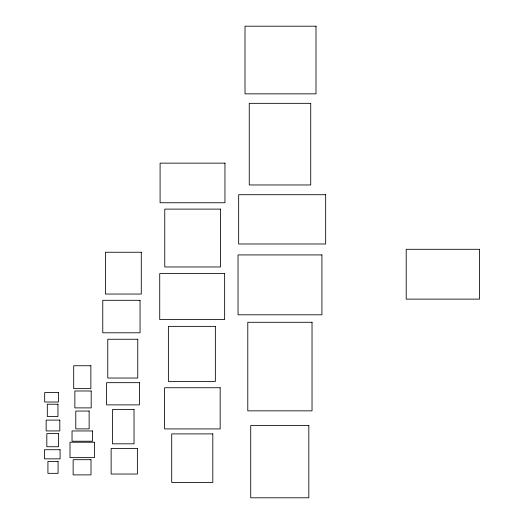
<?xml version="1.0" encoding="UTF-8"?>
<svg xmlns="http://www.w3.org/2000/svg" width="524" height="524" viewBox="0 0 524 524"><rect width="100%" height="100%" fill="white"/><g stroke="black" fill="none" stroke-linecap="round" stroke-linejoin="round"><path stroke-width="0.79" d="M315.998 26.2L245.003 26.2L245.003 93.842L315.998 93.842L315.998 26.2M310.725 103.339L249.254 103.339L249.254 184.965L310.725 184.965L310.725 103.339M224.953 163.147L160.089 163.147L160.089 202.755L224.953 202.755L224.953 163.147M325.666 194.718L238.662 194.718L238.662 243.988L325.666 243.988L325.666 194.718M220.584 209.115L164.759 209.115L164.759 266.965L220.584 266.965L220.584 209.115M479.519 249.293L406.205 249.293L406.205 299.119L479.519 299.119L479.519 249.293M141.284 252.254L105.422 252.254L105.422 294.043L141.284 294.043L141.284 252.254M321.926 254.926L238.04 254.926L238.04 314.8L321.926 314.8L321.926 254.926M224.645 273.574L159.728 273.574L159.728 319.548L224.645 319.548L224.645 273.574M140.052 300.304L102.77 300.304L102.77 332.792L140.052 332.792L140.052 300.304M312.029 322.286L247.787 322.286L247.787 410.849L312.029 410.849L312.029 322.286M215.364 326.36L168.381 326.36L168.381 381.433L215.364 381.433L215.364 326.36M137.766 339.251L107.767 339.251L107.767 378.033L137.766 378.033L137.766 339.251M90.868 365.745L73.701 365.745L73.701 388.631L90.868 388.631L90.868 365.745M139.423 382.677L106.608 382.677L106.608 404.882L139.423 404.882L139.423 382.677M220.165 387.747L164.595 387.747L164.595 428.92L220.165 428.92L220.165 387.747M91.196 390.989L74.86 390.989L74.86 407.895L91.196 407.895L91.196 390.989M58.518 392.587L44.678 392.587L44.678 402.006L58.518 402.006L58.518 392.587M57.954 404.214L47.298 404.214L47.298 416.501L57.954 416.501L57.954 404.214M134.033 409.558L112.45 409.558L112.45 443.821L134.033 443.821L134.033 409.558M89.132 411.052L75.784 411.052L75.784 428.887L89.132 428.887L89.132 411.052M59.808 420.104L46.158 420.104L46.158 430.938L59.808 430.938L59.808 420.104M308.826 425.534L250.727 425.534L250.727 497.8L308.826 497.8L308.826 425.534M92.519 430.957L72.037 430.957L72.037 441.228L92.519 441.228L92.519 430.957M58.498 433.623L46.826 433.623L46.826 446.743L58.498 446.743L58.498 433.623M212.809 433.892L171.708 433.892L171.708 482.447L212.809 482.447L212.809 433.892M94.412 442.23L70.006 442.23L70.006 457.635L94.412 457.635L94.412 442.23M137.38 448.4L111.134 448.4L111.134 474.03L137.38 474.03L137.38 448.4M60.083 449.73L44.481 449.73L44.481 458.86L60.083 458.86L60.083 449.73M90.999 459.686L73.144 459.686L73.144 474.888L90.999 474.888L90.999 459.686M58.066 461.441L47.926 461.441L47.926 473.336L58.066 473.336L58.066 461.441"/></g></svg>
